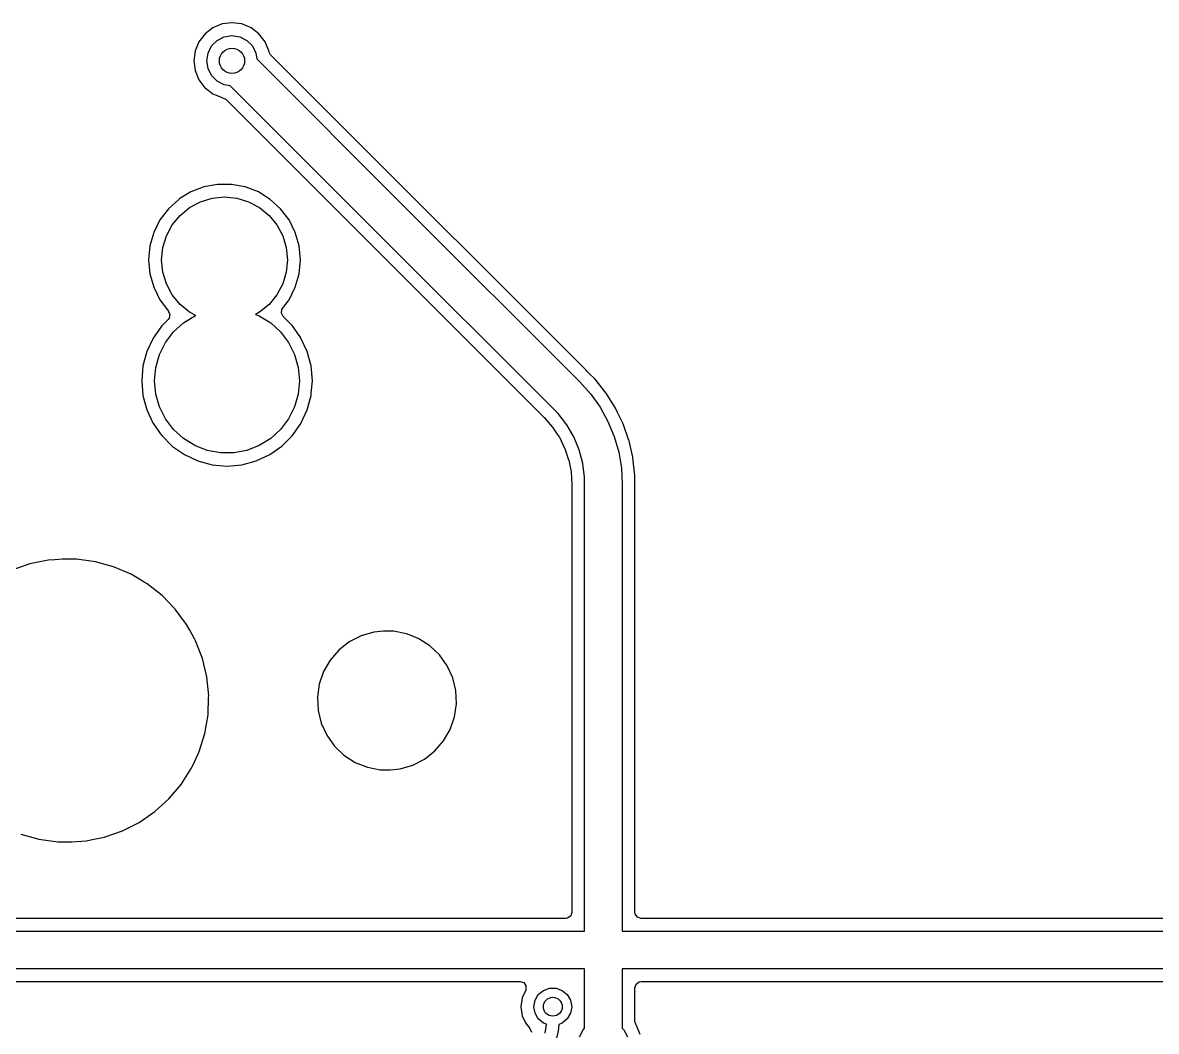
# Model space of a CAD drawing. Extents: x -114 to 114, y -62 to 23.
# Drawn here: x -0.71 to 17.3, y -5.26 to 10.77 of the extents above; entities that cross this region are included whole.
import ezdxf

# ---------------------------------------------------------------- set-up
doc = ezdxf.new("R2010")
doc.units = 0
doc.layers.add('BLACK', color=7, linetype='CONTINUOUS')

msp = doc.modelspace()

# ---------------------------------------------------------------- linework, layer by layer
at = {"layer": 'BLACK', "linetype": 'CONTINUOUS'}
for p, q in [((2.31589, 10.6877), (2.19046, 10.5915)), ((2.46197, 10.7482), (2.31589, 10.6877)), ((2.31589, 10.6877), (2.31589, 10.6877)), ((2.61873, 10.7688), (2.46197, 10.7482)), ((2.46197, 10.7482), (2.46197, 10.7482)), ((2.61874, 10.7688), (2.61873, 10.7688)), ((2.77549, 10.7482), (2.61874, 10.7688)), ((2.7755, 10.7482), (2.77549, 10.7482)), ((2.92157, 10.6877), (2.7755, 10.7482)), ((3.04701, 10.5915), (2.92157, 10.6877)), ((2.0942, 10.466), (2.03369, 10.3199)), ((2.19045, 10.5914), (2.0942, 10.466)), ((2.0942, 10.466), (2.0942, 10.466)), ((2.19046, 10.5915), (2.19045, 10.5914)), ((2.29513, 10.3983), (2.38362, 10.4868)), ((2.38362, 10.4868), (2.49513, 10.5436)), ((2.49513, 10.5436), (2.61873, 10.5632)), ((2.61873, 10.5632), (2.74234, 10.5436)), ((2.74234, 10.5436), (2.85385, 10.4868)), ((2.85385, 10.4868), (2.94234, 10.3983)), ((3.04702, 10.5914), (3.04701, 10.5915)), ((3.04701, 10.5915), (3.04701, 10.5915)), ((3.14327, 10.466), (3.04702, 10.5914)), ((3.04702, 10.5914), (3.04702, 10.5914)), ((3.04702, 10.5914), (3.04702, 10.5914)), ((3.20378, 10.3199), (3.14327, 10.466)), ((3.14327, 10.466), (3.14327, 10.466)), ((2.03369, 10.3199), (2.01305, 10.1632)), ((2.03369, 10.3199), (2.03369, 10.3199)), ((2.21873, 10.1632), (2.23831, 10.2868)), ((2.23831, 10.2868), (2.29513, 10.3983)), ((2.94234, 10.3983), (2.99916, 10.2868)), ((2.99916, 10.2868), (3.01417, 10.192)), ((3.20456, 10.314), (3.20378, 10.3199)), ((3.20492, 10.3115), (3.20456, 10.314)), ((3.23269, 10.257), (3.20492, 10.3115)), ((2.01305, 10.1632), (2.01305, 10.1632)), ((2.01305, 10.1632), (2.03369, 10.0064)), ((2.23831, 10.0396), (2.21873, 10.1632)), ((3.01417, 10.192), (5.35587, 7.8503)), ((4.40506, 9.08465), (3.23269, 10.257)), ((2.03369, 10.0064), (2.03369, 10.0064)), ((2.03369, 10.0064), (2.0942, 9.86033)), ((2.29513, 9.92805), (2.23831, 10.0396)), ((2.38362, 9.83956), (2.29513, 9.92805)), ((2.0942, 9.86033), (2.0942, 9.86032)), ((2.0942, 9.86032), (2.18946, 9.73617)), ((2.18946, 9.73617), (2.19045, 9.73488)), ((2.19045, 9.73488), (2.31589, 9.63863)), ((2.49513, 9.78274), (2.38362, 9.83956)), ((2.5899, 9.76773), (2.49513, 9.78274)), ((4.9316, 7.42603), (2.5899, 9.76773)), ((2.31589, 9.63863), (2.31589, 9.63863)), ((2.31589, 9.63863), (2.31589, 9.63863)), ((2.31589, 9.63863), (2.36458, 9.61846)), ((2.36458, 9.61846), (2.46197, 9.57812)), ((2.46197, 9.57812), (2.46779, 9.57735)), ((2.46779, 9.57735), (2.52302, 9.55102)), ((2.52302, 9.55102), (2.52488, 9.5492)), ((2.52488, 9.5492), (4.76451, 7.30957)), ((5.47232, 8.01739), (4.40506, 9.08465)), ((2.11787, 8.1394), (1.9626, 8.07925)), ((2.17006, 8.15962), (2.11787, 8.1394)), ((2.38876, 8.2005), (2.17006, 8.15962)), ((2.61124, 8.2005), (2.38876, 8.2005)), ((2.82994, 8.15962), (2.61124, 8.2005)), ((3.0374, 8.07925), (2.82994, 8.15962)), ((2.82994, 8.15962), (2.82994, 8.15962)), ((2.82994, 8.15962), (2.82994, 8.15962)), ((1.77344, 7.96212), (1.60902, 7.81224)), ((1.79253, 7.97395), (1.77344, 7.96212)), ((1.9626, 8.07925), (1.79253, 7.97395)), ((1.94443, 7.83147), (2.11732, 7.92388)), ((2.11732, 7.92388), (2.30491, 7.98079)), ((2.30491, 7.98079), (2.5, 8)), ((2.5, 8), (2.69509, 7.98079)), ((2.69509, 7.98079), (2.88268, 7.92388)), ((2.88268, 7.92388), (3.05557, 7.83147)), ((3.22656, 7.96212), (3.0374, 8.07925)), ((3.39098, 7.81224), (3.22656, 7.96212)), ((5.47233, 8.01738), (5.47232, 8.01739)), ((6.8552, 6.63451), (5.47233, 8.01738)), ((1.60902, 7.81224), (1.47494, 7.63469)), ((1.79289, 7.70711), (1.94443, 7.83147)), ((3.05557, 7.83147), (3.20711, 7.70711)), ((3.52506, 7.63469), (3.39098, 7.81224)), ((5.35587, 7.8503), (5.35587, 7.8503)), ((5.35587, 7.8503), (8.14508, 5.06108)), ((1.47494, 7.63468), (1.37577, 7.43553)), ((1.47494, 7.63469), (1.47494, 7.63468)), ((1.66853, 7.55557), (1.79289, 7.70711)), ((3.20711, 7.70711), (3.33147, 7.55557)), ((3.62423, 7.43553), (3.52506, 7.63469)), ((1.37577, 7.43553), (1.31488, 7.22154)), ((1.37577, 7.43553), (1.37577, 7.43553)), ((1.57612, 7.38268), (1.66853, 7.55557)), ((3.33147, 7.55557), (3.42388, 7.38268)), ((3.68511, 7.22154), (3.62423, 7.43553)), ((7.72081, 4.63682), (4.9316, 7.42603)), ((1.31488, 7.22154), (1.29436, 7)), ((1.51921, 7.19509), (1.57612, 7.38268)), ((3.42388, 7.38268), (3.48079, 7.19509)), ((3.70564, 7), (3.68511, 7.22154)), ((4.76451, 7.30957), (4.76451, 7.30957)), ((4.76451, 7.30957), (5.25514, 6.81894)), ((1.5, 7), (1.51921, 7.19509)), ((3.48079, 7.19509), (3.5, 7)), ((1.29436, 7), (1.31488, 6.77846)), ((1.51921, 6.80491), (1.5, 7)), ((3.5, 7), (3.48079, 6.80491)), ((3.68511, 6.77846), (3.70564, 7)), ((1.31488, 6.77846), (1.36387, 6.60631)), ((1.57612, 6.61732), (1.51921, 6.80491)), ((3.48079, 6.80491), (3.42388, 6.61732)), ((3.62423, 6.56447), (3.68511, 6.77846)), ((5.25514, 6.81894), (7.57789, 4.49619)), ((1.36387, 6.60631), (1.37577, 6.56447)), ((1.37577, 6.56447), (1.42953, 6.4565)), ((1.66853, 6.44443), (1.57612, 6.61732)), ((3.42388, 6.61732), (3.33147, 6.44443)), ((3.52506, 6.36531), (3.62423, 6.56447)), ((8.23839, 5.25132), (6.8552, 6.63451)), ((1.42953, 6.4565), (1.47494, 6.36531)), ((1.47494, 6.36531), (1.60902, 6.18776)), ((1.79289, 6.29289), (1.66853, 6.44443)), ((3.33147, 6.44443), (3.20711, 6.29289)), ((3.42187, 6.22867), (3.52506, 6.36531)), ((1.60902, 6.18776), (1.60902, 6.18776)), ((1.60902, 6.18776), (1.61178, 6.18411)), ((1.61178, 6.18411), (1.61012, 6.18286)), ((1.61012, 6.18286), (1.63202, 6.13442)), ((1.63202, 6.13442), (1.61963, 6.0745)), ((1.94443, 6.16853), (1.79289, 6.29289)), ((2.04339, 6.11563), (1.94443, 6.16853)), ((3.05557, 6.16853), (2.99022, 6.1336)), ((2.99022, 6.1336), (3.0526, 6.10944)), ((3.20711, 6.29289), (3.05557, 6.16853)), ((3.4031, 6.15353), (3.41267, 6.21396)), ((3.43088, 6.09902), (3.4031, 6.15353)), ((3.41267, 6.21396), (3.42187, 6.22867)), ((1.5015, 5.9514), (1.36596, 5.75783)), ((1.60362, 6.05352), (1.5015, 5.9514)), ((1.5015, 5.9514), (1.5015, 5.9514)), ((1.61963, 6.0745), (1.60362, 6.05352)), ((1.69014, 5.85475), (1.84697, 5.99772)), ((1.84697, 5.99772), (2.0274, 6.10944)), ((2.0274, 6.10944), (2.04339, 6.11563)), ((3.0526, 6.10944), (3.23303, 5.99772)), ((3.23303, 5.99772), (3.38986, 5.85475)), ((3.57849, 5.9514), (3.43088, 6.09902)), ((3.71192, 5.76085), (3.57849, 5.9514)), ((1.56225, 5.6854), (1.69014, 5.85475)), ((3.38986, 5.85475), (3.51775, 5.6854)), ((1.36596, 5.75782), (1.2661, 5.54367)), ((1.36596, 5.75783), (1.36596, 5.75782)), ((1.46766, 5.49543), (1.56225, 5.6854)), ((3.51775, 5.6854), (3.61234, 5.49543)), ((3.71404, 5.75783), (3.71192, 5.76085)), ((3.71404, 5.75782), (3.71404, 5.75783)), ((3.8139, 5.54367), (3.71404, 5.75782)), ((1.2661, 5.54367), (1.20493, 5.3154)), ((1.40958, 5.29131), (1.46766, 5.49543)), ((3.61234, 5.49543), (3.67042, 5.29131)), ((3.8139, 5.54366), (3.8139, 5.54367)), ((3.87506, 5.31541), (3.8139, 5.54366)), ((1.20493, 5.3154), (1.18434, 5.08)), ((1.39, 5.08), (1.40958, 5.29131)), ((3.67042, 5.29131), (3.69, 5.08)), ((3.87506, 5.3154), (3.87506, 5.31541)), ((3.89566, 5.08), (3.87506, 5.3154)), ((3.87506, 5.3154), (3.87506, 5.3154)), ((8.2384, 5.25131), (8.23839, 5.25132)), ((8.25711, 5.2326), (8.2384, 5.25131)), ((8.31386, 5.17585), (8.25711, 5.2326)), ((8.25711, 5.2326), (8.25711, 5.2326)), ((8.25711, 5.2326), (8.25711, 5.2326)), ((1.18434, 5.08), (1.18434, 5.08)), ((1.18434, 5.08), (1.20493, 4.8446)), ((1.40958, 4.86869), (1.39, 5.08)), ((3.69, 5.08), (3.67042, 4.86869)), ((3.87834, 4.882), (3.89566, 5.08)), ((3.89566, 5.08), (3.89566, 5.08)), ((8.14508, 5.06108), (8.14508, 5.06108)), ((8.14508, 5.06108), (8.14508, 5.06108)), ((8.14508, 5.06108), (8.31695, 4.86876)), ((8.31388, 5.17583), (8.31386, 5.17585)), ((8.35869, 5.13102), (8.31388, 5.17583)), ((8.38615, 5.10356), (8.35869, 5.13102)), ((8.46105, 5.00964), (8.38615, 5.10356)), ((1.46766, 4.66457), (1.40958, 4.86869)), ((3.67042, 4.86869), (3.61234, 4.66457)), ((3.87506, 4.84459), (3.87834, 4.882)), ((8.31695, 4.86876), (8.4662, 4.65841)), ((8.55962, 4.88603), (8.46105, 5.00964)), ((8.56126, 4.88398), (8.55962, 4.88603)), ((8.71068, 4.64617), (8.56126, 4.88398)), ((1.20493, 4.8446), (1.20494, 4.84459)), ((1.20494, 4.84459), (1.20494, 4.84459)), ((1.20494, 4.84459), (1.2661, 4.61634)), ((3.8139, 4.61634), (3.87506, 4.84459)), ((1.2661, 4.61634), (1.36596, 4.40217)), ((1.56225, 4.4746), (1.46766, 4.66457)), ((3.61234, 4.66457), (3.51775, 4.4746)), ((3.71403, 4.40217), (3.8139, 4.61634)), ((7.7996, 4.55803), (7.72081, 4.63682)), ((7.72081, 4.63682), (7.72081, 4.63682)), ((7.93526, 4.38123), (7.7996, 4.55803)), ((8.4662, 4.65841), (8.59096, 4.43266)), ((8.74465, 4.57562), (8.71068, 4.64617)), ((8.83252, 4.39315), (8.74465, 4.57562)), ((1.36596, 4.40217), (1.385, 4.37498)), ((1.385, 4.37498), (1.47621, 4.24473)), ((1.69014, 4.30525), (1.56225, 4.4746)), ((3.51775, 4.4746), (3.38986, 4.30525)), ((3.57849, 4.2086), (3.71403, 4.40217)), ((7.57789, 4.49619), (7.5801, 4.49383)), ((7.5801, 4.49383), (7.70622, 4.35002)), ((7.70622, 4.35002), (7.71017, 4.34487)), ((7.71017, 4.34487), (7.77353, 4.25005)), ((8.04668, 4.18824), (7.93526, 4.38123)), ((8.59096, 4.43266), (8.68966, 4.19437)), ((8.83253, 4.39314), (8.83252, 4.39315)), ((8.92477, 4.12953), (8.83253, 4.39314)), ((8.83253, 4.39314), (8.83253, 4.39314)), ((1.47621, 4.24473), (1.5015, 4.2086)), ((1.5015, 4.2086), (1.6686, 4.0415)), ((1.84697, 4.16228), (1.69014, 4.30525)), ((2.0274, 4.05056), (1.84697, 4.16228)), ((3.23303, 4.16228), (3.0526, 4.05056)), ((3.38986, 4.30525), (3.23303, 4.16228)), ((3.4114, 4.0415), (3.57849, 4.2086)), ((7.77353, 4.25005), (7.81022, 4.19512)), ((7.81022, 4.19512), (7.81553, 4.18719)), ((7.81553, 4.18719), (7.81877, 4.18158)), ((7.81877, 4.18158), (7.90264, 4.01148)), ((8.13196, 3.98236), (8.04668, 4.18824)), ((8.68966, 4.19437), (8.76106, 3.94653)), ((1.6686, 4.0415), (1.6686, 4.0415)), ((1.6686, 4.0415), (1.6686, 4.0415)), ((1.6686, 4.0415), (1.67561, 4.0366)), ((1.67561, 4.0366), (1.86217, 3.90596)), ((2.22529, 3.9739), (2.0274, 4.05056)), ((2.43389, 3.93491), (2.22529, 3.9739)), ((2.85471, 3.9739), (2.64611, 3.93491)), ((3.0526, 4.05056), (2.85471, 3.9739)), ((3.21783, 3.90596), (3.4114, 4.0415)), ((7.90264, 4.01148), (7.90512, 4.0055)), ((7.90512, 4.0055), (7.96608, 3.82592)), ((8.18963, 3.7671), (8.13196, 3.98236)), ((8.92528, 4.12804), (8.92477, 4.12953)), ((8.98529, 3.86513), (8.92528, 4.12804)), ((1.86217, 3.90596), (2.07634, 3.8061)), ((2.07634, 3.8061), (2.30459, 3.74494)), ((2.64611, 3.93491), (2.43389, 3.93491)), ((2.77541, 3.74494), (3.00366, 3.8061)), ((3.00366, 3.8061), (3.21783, 3.90596)), ((7.96608, 3.82592), (7.96776, 3.81966)), ((7.96776, 3.81966), (8.00476, 3.63365)), ((8.76106, 3.94653), (8.80426, 3.69225)), ((8.98778, 3.85424), (8.98529, 3.86513)), ((9.01922, 3.57516), (8.98778, 3.85424)), ((2.30459, 3.74494), (2.3046, 3.74494)), ((2.3046, 3.74494), (2.3046, 3.74494)), ((2.3046, 3.74494), (2.54, 3.72434)), ((2.54, 3.72434), (2.7754, 3.74494)), ((2.54, 3.72434), (2.54, 3.72434)), ((2.54, 3.72434), (2.54, 3.72434)), ((2.7754, 3.74494), (2.7754, 3.74494)), ((2.7754, 3.74494), (2.77541, 3.74494)), ((8.00476, 3.63365), (8.0056, 3.62722)), ((8.0056, 3.62722), (8.01813, 3.43608)), ((8.21872, 3.54616), (8.18963, 3.7671)), ((8.80426, 3.69225), (8.81871, 3.43488)), ((8.01813, 3.43608), (8.01823, 3.43285)), ((8.01823, 3.43285), (8.01823, -3.36253)), ((8.21872, 3.43474), (8.21872, 3.54616)), ((8.21873, 3.43474), (8.21872, 3.43474)), ((8.21873, -1.96203), (8.21873, 3.43474)), ((8.21873, 3.43474), (8.21873, 3.43474)), ((8.81871, 3.43488), (8.81874, 3.43474)), ((8.81874, 3.43474), (8.81873, -1.96203)), ((9.01922, 3.50815), (9.01922, 3.57516)), ((9.01922, 3.47257), (9.01922, 3.50815)), ((9.01923, 3.47207), (9.01922, 3.47257)), ((9.01923, 3.47054), (9.01923, 3.47207)), ((9.01923, 0.770288), (9.01924, 3.47054)), ((9.01924, 3.47054), (9.01923, 3.47054)), ((-0.5943, 2.1695), (-0.878138, 2.07094)), ((-0.594277, 2.1695), (-0.5943, 2.1695)), ((-0.299825, 2.22935), (-0.594277, 2.1695)), ((-0.196072, 2.2363), (-0.299825, 2.22935)), ((-0.075033, 2.2444), (-0.196072, 2.2363)), ((0.150245, 2.2444), (-0.075033, 2.2444)), ((0.448054, 2.20435), (0.150245, 2.2444)), ((0.448056, 2.20435), (0.448054, 2.20435)), ((0.448059, 2.20435), (0.448056, 2.20435)), ((0.448069, 2.20434), (0.448059, 2.20435)), ((0.737854, 2.12496), (0.448069, 2.20434)), ((0.737877, 2.12496), (0.737854, 2.12496)), ((1.01451, 2.00765), (0.737877, 2.12496)), ((1.22587, 1.88247), (1.01451, 2.00765)), ((1.01451, 2.00765), (1.01451, 2.00765)), ((1.27305, 1.85452), (1.22587, 1.88247)), ((1.27306, 1.85452), (1.27305, 1.85452)), ((1.27306, 1.85451), (1.27306, 1.85452)), ((1.50888, 1.66829), (1.27306, 1.85451)), ((1.71777, 1.4523), (1.50888, 1.66829)), ((1.50888, 1.66829), (1.50888, 1.66829)), ((1.71777, 1.45229), (1.71777, 1.4523)), ((1.71778, 1.45229), (1.71777, 1.45229)), ((1.89602, 1.21037), (1.71778, 1.45229)), ((1.71778, 1.45229), (1.71778, 1.45229)), ((1.94685, 1.11763), (1.89602, 1.21037)), ((2.02084, 0.982612), (1.94685, 1.11763)), ((4.87078, 1.08553), (4.66912, 1.02631)), ((5.02757, 1.1005), (4.87078, 1.08553)), ((5.18508, 1.1005), (5.02757, 1.1005)), ((5.39146, 1.06072), (5.18508, 1.1005)), ((2.04043, 0.94686), (2.02084, 0.982612)), ((2.14843, 0.666449), (2.04043, 0.94686)), ((4.48232, 0.930011), (4.31711, 0.800093)), ((4.66912, 1.02631), (4.48232, 0.930013)), ((4.48232, 0.930013), (4.48232, 0.930011)), ((5.47741, 1.02631), (5.39146, 1.06072)), ((5.58657, 0.982615), (5.47741, 1.02631)), ((5.58657, 0.982614), (5.58657, 0.982615)), ((5.58657, 0.982613), (5.58657, 0.982614)), ((5.76338, 0.868986), (5.58657, 0.982613)), ((4.31711, 0.800093), (4.17948, 0.641256)), ((5.91337, 0.725966), (5.76338, 0.868986)), ((5.91549, 0.72395), (5.91337, 0.725966)), ((6.0374, 0.552755), (5.91549, 0.72395)), ((9.01923, -3.36253), (9.01923, 0.770288)), ((2.21809, 0.374145), (2.14843, 0.666449)), ((4.17948, 0.641256), (4.0744, 0.459247)), ((6.0374, 0.552752), (6.0374, 0.552755)), ((6.0801, 0.45924), (6.0374, 0.552752)), ((2.24817, 0.075164), (2.21809, 0.374145)), ((4.07439, 0.45924), (4.00566, 0.260638)), ((4.0744, 0.459247), (4.07439, 0.45924)), ((6.1247, 0.361576), (6.0801, 0.45924)), ((6.17425, 0.15733), (6.1247, 0.361576)), ((4.00565, 0.260632), (3.97575, 0.052607)), ((4.00566, 0.260638), (4.00565, 0.260632)), ((2.23813, -0.225158), (2.24741, 0.0526)), ((2.24741, 0.0526), (2.24817, 0.075164)), ((3.97575, 0.052607), (3.97575, 0.0526)), ((3.97575, 0.0526), (3.98575, -0.15733)), ((6.18425, -0.052602), (6.17425, 0.15733)), ((3.98575, -0.15733), (3.98575, -0.157337)), ((3.98575, -0.157337), (4.03529, -0.361573)), ((6.15434, -0.260633), (6.18425, -0.052602)), ((2.18815, -0.521462), (2.23813, -0.225158)), ((6.0856, -0.459244), (6.15434, -0.260633)), ((2.09912, -0.80846), (2.18815, -0.521462)), ((4.03529, -0.361573), (4.0353, -0.361586)), ((4.0353, -0.361586), (4.1226, -0.552751)), ((5.98052, -0.641256), (6.0856, -0.459244)), ((4.1226, -0.552751), (4.1226, -0.552754)), ((4.1226, -0.552754), (4.24451, -0.723949)), ((5.84289, -0.800092), (5.98052, -0.641256)), ((2.00534, -1.01054), (2.09912, -0.80846)), ((4.24451, -0.723949), (4.24451, -0.723951)), ((4.24451, -0.723951), (4.24451, -0.723952)), ((4.24451, -0.723952), (4.39662, -0.868986)), ((4.39662, -0.868986), (4.57343, -0.982613)), ((5.67768, -0.930011), (5.84289, -0.800092)), ((1.97263, -1.08103), (1.98205, -1.06072)), ((1.98205, -1.06072), (2.00534, -1.01054)), ((4.57343, -0.982613), (4.76854, -1.06072)), ((4.76854, -1.06072), (4.97492, -1.1005)), ((5.28922, -1.08553), (5.49087, -1.02632)), ((5.49087, -1.02632), (5.67768, -0.930011)), ((1.81094, -1.33431), (1.97263, -1.08103)), ((4.97492, -1.1005), (4.97492, -1.1005)), ((4.97492, -1.1005), (5.13242, -1.1005)), ((5.13242, -1.1005), (5.28922, -1.08553)), ((1.61694, -1.56378), (1.81094, -1.33431)), ((1.39408, -1.76535), (1.61694, -1.56378)), ((1.14634, -1.93541), (1.39408, -1.76535)), ((0.878151, -2.07093), (1.14634, -1.93541)), ((8.21873, -3.66203), (8.21873, -1.96203)), ((8.21873, -1.96203), (8.21873, -1.96203)), ((8.81873, -1.96203), (8.81873, -3.66203)), ((-0.737855, -2.12496), (-0.44807, -2.20434)), ((0.602579, -2.16662), (0.878137, -2.07094)), ((0.878137, -2.07094), (0.878138, -2.07093)), ((0.878138, -2.07093), (0.878151, -2.07093)), ((-0.44807, -2.20434), (-0.448065, -2.20434)), ((-0.448065, -2.20434), (-0.448054, -2.20435)), ((-0.448054, -2.20435), (-0.150245, -2.2444)), ((-0.150245, -2.2444), (-0.150243, -2.2444)), ((-0.150243, -2.2444), (0.075026, -2.2444)), ((0.075026, -2.2444), (0.075033, -2.2444)), ((0.075033, -2.2444), (0.299819, -2.22935)), ((0.299819, -2.22935), (0.30378, -2.22855)), ((0.30378, -2.22855), (0.422835, -2.20435)), ((0.422835, -2.20435), (0.594287, -2.1695)), ((0.594287, -2.1695), (0.602579, -2.16662)), ((7.99933, -3.42072), (7.94983, -3.45668)), ((8.01823, -3.36253), (7.99933, -3.42072)), ((9.02408, -3.39312), (9.01923, -3.36253)), ((9.06004, -3.44262), (9.02408, -3.39312)), ((7.91923, -3.46153), (-32.9788, -3.46153)), ((7.94983, -3.45668), (7.91923, -3.46153)), ((9.11823, -3.46153), (9.06004, -3.44262)), ((26.943, -3.46153), (9.11823, -3.46153)), ((-27.7312, -3.66203), (8.21873, -3.66203)), ((8.81873, -3.66203), (27.0119, -3.66203)), ((8.21873, -4.26203), (-27.7312, -4.26203)), ((8.21873, -5.13946), (8.21873, -4.26203)), ((27.0119, -4.26203), (8.81873, -4.26203)), ((8.81873, -4.26203), (8.81873, -5.13946)), ((-27.767, -4.46253), (7.19371, -4.46253)), ((7.19371, -4.46253), (7.2519, -4.48143)), ((7.2519, -4.48143), (7.28786, -4.53093)), ((9.03814, -4.50334), (9.08764, -4.46737)), ((9.08764, -4.46737), (9.11823, -4.46253)), ((9.11823, -4.46253), (27.0494, -4.46253)), ((7.28376, -4.60265), (7.22926, -4.722)), ((7.28786, -4.59212), (7.28376, -4.60265)), ((7.28786, -4.53093), (7.28786, -4.59212)), ((7.43251, -4.76185), (7.48461, -4.67162)), ((7.48461, -4.67162), (7.56442, -4.60465)), ((7.56442, -4.60465), (7.66233, -4.56902)), ((7.66233, -4.56902), (7.76652, -4.56902)), ((7.76652, -4.56902), (7.86442, -4.60465)), ((7.86442, -4.60465), (7.94423, -4.67162)), ((7.94423, -4.67162), (7.99633, -4.76185)), ((9.01923, -4.56153), (9.03814, -4.50334)), ((9.01923, -5.09668), (9.01923, -4.56153)), ((7.22926, -4.722), (7.20877, -4.86445)), ((7.22926, -4.722), (7.22926, -4.722)), ((7.41442, -4.86446), (7.43251, -4.76185)), ((7.99633, -4.76185), (8.01442, -4.86446)), ((7.20877, -4.86445), (7.20877, -4.86446)), ((7.20877, -4.86446), (7.22926, -5.00691)), ((7.22926, -5.00691), (7.27513, -5.10736)), ((7.43251, -4.96706), (7.41442, -4.86446)), ((7.48461, -5.05729), (7.43251, -4.96706)), ((7.99633, -4.96706), (7.94423, -5.05729)), ((8.01442, -4.86446), (7.99633, -4.96706)), ((7.27513, -5.10736), (7.28904, -5.13783)), ((7.28904, -5.13783), (7.33991, -5.19653)), ((7.33991, -5.19653), (7.35207, -5.21057)), ((7.35207, -5.21057), (7.37589, -5.26692)), ((7.56442, -5.12427), (7.48461, -5.05729)), ((7.61442, -5.14246), (7.56442, -5.12427)), ((7.59226, -5.28448), (7.61442, -5.14456)), ((7.61442, -5.14456), (7.61442, -5.14246)), ((7.80885, -5.14449), (7.80088, -5.2458)), ((7.86442, -5.12427), (7.80885, -5.14449)), ((7.94423, -5.05729), (7.86442, -5.12427)), ((8.19513, -5.22934), (8.21873, -5.20574)), ((8.21873, -5.20574), (8.21873, -5.13946)), ((8.81873, -5.13946), (8.81873, -5.20574)), ((8.81873, -5.20574), (8.84234, -5.22934)), ((9.01927, -5.09927), (9.01923, -5.09668)), ((9.03969, -5.15695), (9.01927, -5.09927)), ((9.04327, -5.16161), (9.03969, -5.15695)), ((9.04327, -5.16162), (9.04327, -5.16161)), ((9.10378, -5.3077), (9.04327, -5.16162)), ((7.80088, -5.2458), (7.76059, -5.41364)), ((8.13831, -5.34085), (8.19513, -5.22934)), ((8.84234, -5.22934), (8.89916, -5.34085))]:
    msp.add_line(p, q, dxfattribs=at)
at = {"layer": 'BLACK'}
for centre, radius in [((2.61873, 10.1632), 0.2), ((7.71442, -4.86446), 0.15)]:
    msp.add_circle(centre, radius, dxfattribs=at)

doc.saveas('drawing.dxf')
